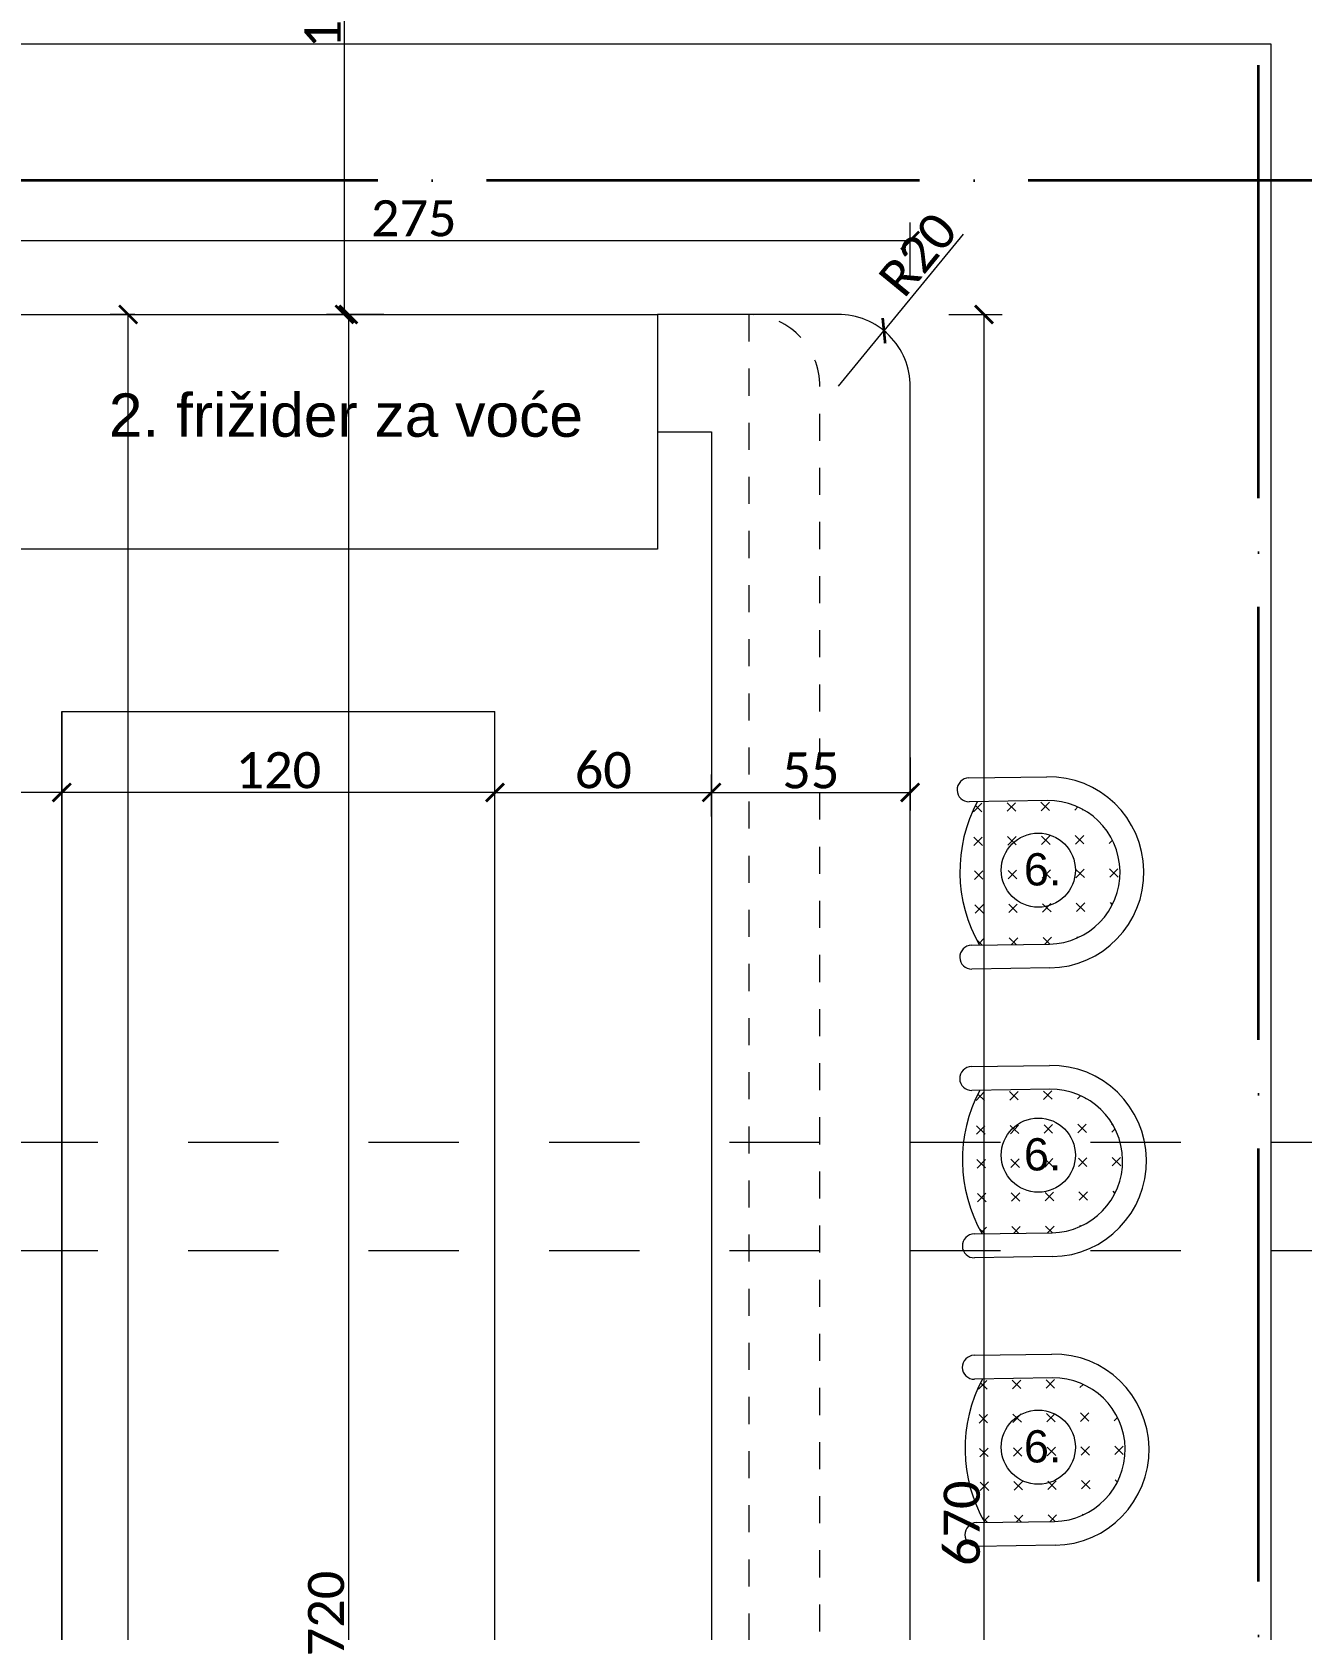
# Model space of a CAD drawing. Header units: centimetres. Extents: x -26724 to 60145, y -23645 to 6771.
# Drawn here: x -19153.3 to -18801.8, y -2154.6 to -1712 of the extents above; entities that cross this region are included whole.
import ezdxf

# ---------------------------------------------------------------- set-up
doc = ezdxf.new("R2010")
doc.units = ezdxf.units.CM
for name, pattern in [('ACAD_ISO04W100', [30, 24, -3, 0, -3]), ('AUSGEZOGEN', [0]), ('DALEKOVOD_VN', [5, 2.5, -2.5]), ('PUNKT2_S9', [0.35, 0.15, -0.1, 0, -0.1])]:
    doc.linetypes.add(name, pattern=pattern)
doc.layers.add('3.IZGLED 2', color=7, linetype='Continuous', lineweight=9, true_color=0x4a4a4a)
doc.layers.add('IZGLED 2', color=253, linetype='Continuous', lineweight=9, true_color=0x828282)
for name, color, linetype, lineweight in [('4.KOTE', 88, 'Continuous', 15), ('Moebel', 252, 'PUNKT2_S9', 13), ('namestaj', 8, 'Continuous', 9), ('namjestaj', 150, 'Continuous', 5)]:
    doc.layers.add(name, color=color, linetype=linetype, lineweight=lineweight)
doc.layers.add('pozicije', color=7, linetype='Continuous')
doc.layers.add('tekst @ 50', color=7, linetype='Continuous')
doc.styles.add('0.15', font='arial.ttf', dxfattribs={"height": 0.15})
doc.styles.add('Notes', font='arial.ttf', dxfattribs={"height": 3})
doc.styles.get("Standard").update_dxf_attribs({"font": 'calibri.ttf'})
doc.dimstyles.new('ja 1 50', dxfattribs={"dimtxt": 10, "dimasz": 5, "dimexe": 5, "dimexo": 5, "dimgap": 1, "dimtad": 1, "dimdec": 0, "dimtxsty": 'Standard', "dimblk": 'ARCHTICK', "dimcen": 2.5, "dimclrd": 256, "dimclrt": 7, "dimadec": 0, "dimazin": 0, "dimtfac": 1, "dimtdec": 0, "dimtix": 1, "dimtmove": 1, "dimatfit": 3, "dimldrblk": 'ARCHTICK', "dimfxl": 10, "dimfxlon": 1, "dimlwd": 0, "dimlwe": 9, "dimarcsym": 0})

# ---------------------------------------------------------------- blocks, each defined once
blk = doc.blocks.new('gggddgdgd')
at = {"layer": 'namjestaj', "transparency": 33554687}
for p, q in [((1591.13, 1615.44, 13.5), (1612.72, 1615.79, 13.5)), ((1612.82, 1609.17, 13.5), (1591.24, 1608.82, 13.5)), ((1592.39, 1606.05, 13.5), (1594.7, 1608.43, 13.5)), ((1592.92, 1607.84, 13.5), (1594.73, 1606.09, 13.5)), ((1601.72, 1608.54, 13.5), (1604.1, 1606.24, 13.5)), ((1601.76, 1606.2, 13.5), (1604.06, 1608.58, 13.5)), ((1611.08, 1608.69, 13.5), (1613.46, 1606.38, 13.5)), ((1611.12, 1606.35, 13.5), (1613.42, 1608.73, 13.5)), ((1620.48, 1606.5, 13.5), (1621.35, 1607.4, 13.5)), ((1622.54, 1606.81, 13.5), (1622.82, 1606.53, 13.5)), ((1592.51, 1599.03, 13.5), (1594.88, 1596.73, 13.5)), ((1592.54, 1596.69, 13.5), (1594.85, 1599.07, 13.5)), ((1601.87, 1599.18, 13.5), (1604.25, 1596.87, 13.5)), ((1601.9, 1596.84, 13.5), (1604.21, 1599.21, 13.5)), ((1611.23, 1599.33, 13.5), (1613.61, 1597.02, 13.5)), ((1611.27, 1596.99, 13.5), (1613.57, 1599.36, 13.5)), ((1620.59, 1599.48, 13.5), (1622.97, 1597.17, 13.5)), ((1620.63, 1597.14, 13.5), (1622.93, 1599.51, 13.5)), ((1629.95, 1599.63, 13.5), (1630.33, 1599.26, 13.5)), ((1629.99, 1597.28, 13.5), (1630.89, 1598.22, 13.5)), ((1592.66, 1589.67, 13.5), (1595.03, 1587.36, 13.5)), ((1592.69, 1587.33, 13.5), (1595, 1589.7, 13.5)), ((1602.02, 1589.82, 13.5), (1604.39, 1587.51, 13.5)), ((1602.05, 1587.48, 13.5), (1604.36, 1589.85, 13.5)), ((1611.38, 1589.97, 13.5), (1613.76, 1587.66, 13.5)), ((1611.42, 1587.63, 13.5), (1613.72, 1590, 13.5)), ((1620.74, 1590.11, 13.5), (1623.12, 1587.81, 13.5)), ((1620.78, 1587.77, 13.5), (1623.08, 1590.15, 13.5)), ((1630.1, 1590.26, 13.5), (1632.48, 1587.96, 13.5)), ((1630.14, 1587.92, 13.5), (1632.44, 1590.3, 13.5)), ((1633, 1589.59, 13.5), (1633, 1589.63, 13.5)), ((1639.62, 1589.73, 13.5), (1639.62, 1589.69, 13.5)), ((1592.81, 1580.31, 13.5), (1595.18, 1578, 13.5)), ((1592.84, 1577.97, 13.5), (1595.15, 1580.34, 13.5)), ((1602.17, 1580.46, 13.5), (1604.54, 1578.15, 13.5)), ((1602.2, 1578.11, 13.5), (1604.51, 1580.49, 13.5)), ((1611.53, 1580.6, 13.5), (1613.9, 1578.3, 13.5)), ((1611.56, 1578.26, 13.5), (1613.87, 1580.64, 13.5)), ((1620.89, 1580.75, 13.5), (1623.27, 1578.45, 13.5)), ((1620.93, 1578.41, 13.5), (1623.23, 1580.79, 13.5)), ((1630.25, 1580.9, 13.5), (1630.86, 1580.31, 13.5)), ((1621.04, 1571.39, 13.5), (1621.28, 1571.16, 13.5)), ((1591.87, 1569.07, 13.5), (1613.46, 1569.41, 13.5)), ((1593.22, 1570.69, 13.5), (1594.84, 1569.12, 13.5)), ((1593.86, 1569.5, 13.5), (1595.29, 1570.98, 13.5)), ((1602.32, 1571.09, 13.5), (1604.2, 1569.27, 13.5)), ((1602.83, 1569.24, 13.5), (1604.66, 1571.13, 13.5)), ((1611.68, 1571.24, 13.5), (1613.56, 1569.42, 13.5)), ((1612.19, 1569.39, 13.5), (1614.02, 1571.28, 13.5)), ((1613.56, 1562.8, 13.5), (1591.98, 1562.45, 13.5)), ((1591.85, 1535.44, 13.5), (1613.43, 1535.78, 13.5)), ((1613.54, 1529.16, 13.5), (1591.95, 1528.82, 13.5)), ((1593.11, 1526.04, 13.5), (1595.41, 1528.42, 13.5)), ((1593.64, 1527.84, 13.5), (1595.45, 1526.08, 13.5)), ((1602.43, 1528.53, 13.5), (1604.81, 1526.23, 13.5)), ((1602.47, 1526.19, 13.5), (1604.78, 1528.57, 13.5)), ((1611.8, 1528.68, 13.5), (1614.17, 1526.38, 13.5)), ((1611.83, 1526.34, 13.5), (1614.14, 1528.72, 13.5)), ((1621.19, 1526.49, 13.5), (1622.06, 1527.39, 13.5)), ((1623.25, 1526.8, 13.5), (1623.53, 1526.53, 13.5)), ((1593.22, 1519.02, 13.5), (1595.6, 1516.72, 13.5)), ((1593.26, 1516.68, 13.5), (1595.56, 1519.06, 13.5)), ((1602.58, 1519.17, 13.5), (1604.96, 1516.87, 13.5)), ((1602.62, 1516.83, 13.5), (1604.92, 1519.21, 13.5)), ((1611.95, 1519.32, 13.5), (1614.32, 1517.02, 13.5)), ((1611.98, 1516.98, 13.5), (1614.29, 1519.36, 13.5)), ((1621.31, 1519.47, 13.5), (1623.68, 1517.17, 13.5)), ((1621.34, 1517.13, 13.5), (1623.65, 1519.51, 13.5)), ((1630.67, 1519.62, 13.5), (1631.04, 1519.26, 13.5)), ((1630.7, 1517.28, 13.5), (1631.61, 1518.21, 13.5)), ((1593.37, 1509.66, 13.5), (1595.75, 1507.36, 13.5)), ((1593.41, 1507.32, 13.5), (1595.71, 1509.7, 13.5)), ((1602.73, 1509.81, 13.5), (1605.11, 1507.51, 13.5)), ((1602.77, 1507.47, 13.5), (1605.07, 1509.85, 13.5)), ((1612.09, 1509.96, 13.5), (1614.47, 1507.66, 13.5)), ((1612.13, 1507.62, 13.5), (1614.43, 1510, 13.5)), ((1621.46, 1510.11, 13.5), (1623.83, 1507.8, 13.5)), ((1621.49, 1507.77, 13.5), (1623.8, 1510.15, 13.5)), ((1630.82, 1510.26, 13.5), (1633.19, 1507.95, 13.5)), ((1630.85, 1507.92, 13.5), (1633.16, 1510.29, 13.5)), ((1633.71, 1509.58, 13.5), (1633.71, 1509.62, 13.5)), ((1640.33, 1509.73, 13.5), (1640.33, 1509.69, 13.5)), ((1612.24, 1500.6, 13.5), (1614.62, 1498.29, 13.5)), ((1612.28, 1498.26, 13.5), (1614.58, 1500.63, 13.5)), ((1621.6, 1500.75, 13.5), (1623.98, 1498.44, 13.5)), ((1621.64, 1498.41, 13.5), (1623.95, 1500.78, 13.5)), ((1630.97, 1500.9, 13.5), (1631.58, 1500.3, 13.5)), ((1593.52, 1500.3, 13.5), (1595.9, 1498, 13.5)), ((1593.56, 1497.96, 13.5), (1595.86, 1500.34, 13.5)), ((1602.88, 1500.45, 13.5), (1605.26, 1498.15, 13.5)), ((1602.92, 1498.11, 13.5), (1605.22, 1500.49, 13.5)), ((1592.59, 1489.06, 13.5), (1614.17, 1489.41, 13.5)), ((1593.93, 1490.68, 13.5), (1595.56, 1489.11, 13.5)), ((1594.57, 1489.49, 13.5), (1596.01, 1490.97, 13.5)), ((1603.03, 1491.09, 13.5), (1604.92, 1489.26, 13.5)), ((1603.55, 1489.24, 13.5), (1605.37, 1491.12, 13.5)), ((1612.39, 1491.24, 13.5), (1614.28, 1489.41, 13.5)), ((1612.91, 1489.39, 13.5), (1614.73, 1491.27, 13.5)), ((1621.75, 1491.39, 13.5), (1622, 1491.15, 13.5)), ((1614.28, 1482.79, 13.5), (1592.69, 1482.44, 13.5)), ((1592.56, 1455.43, 13.5), (1614.15, 1455.77, 13.5)), ((1614.25, 1449.16, 13.5), (1592.67, 1448.81, 13.5)), ((1593.83, 1446.03, 13.5), (1596.13, 1448.41, 13.5)), ((1594.35, 1447.83, 13.5), (1596.17, 1446.07, 13.5)), ((1603.15, 1448.52, 13.5), (1605.53, 1446.22, 13.5)), ((1603.19, 1446.18, 13.5), (1605.49, 1448.56, 13.5)), ((1612.51, 1448.67, 13.5), (1614.89, 1446.37, 13.5)), ((1612.55, 1446.33, 13.5), (1614.85, 1448.71, 13.5)), ((1621.91, 1446.48, 13.5), (1622.78, 1447.38, 13.5)), ((1623.97, 1446.79, 13.5), (1624.25, 1446.52, 13.5)), ((1593.94, 1439.01, 13.5), (1596.32, 1436.71, 13.5)), ((1593.98, 1436.67, 13.5), (1596.28, 1439.05, 13.5)), ((1603.3, 1439.16, 13.5), (1605.68, 1436.86, 13.5)), ((1603.34, 1436.82, 13.5), (1605.64, 1439.2, 13.5)), ((1612.66, 1439.31, 13.5), (1615.04, 1437.01, 13.5)), ((1612.7, 1436.97, 13.5), (1615, 1439.35, 13.5)), ((1622.02, 1439.46, 13.5), (1624.4, 1437.16, 13.5)), ((1622.06, 1437.12, 13.5), (1624.36, 1439.5, 13.5)), ((1631.38, 1439.61, 13.5), (1631.76, 1439.25, 13.5)), ((1631.42, 1437.27, 13.5), (1632.32, 1438.2, 13.5)), ((1594.13, 1427.31, 13.5), (1596.43, 1429.69, 13.5)), ((1603.45, 1429.8, 13.5), (1605.83, 1427.5, 13.5)), ((1603.49, 1427.46, 13.5), (1605.79, 1429.84, 13.5)), ((1612.81, 1429.95, 13.5), (1615.19, 1427.65, 13.5)), ((1612.85, 1427.61, 13.5), (1615.15, 1429.99, 13.5)), ((1622.17, 1430.1, 13.5), (1624.55, 1427.8, 13.5)), ((1622.21, 1427.76, 13.5), (1624.51, 1430.14, 13.5)), ((1631.53, 1430.25, 13.5), (1633.91, 1427.95, 13.5)), ((1631.57, 1427.91, 13.5), (1633.87, 1430.29, 13.5)), ((1641.05, 1429.72, 13.5), (1641.05, 1429.68, 13.5)), ((1594.09, 1429.65, 13.5), (1596.47, 1427.35, 13.5)), ((1634.43, 1429.58, 13.5), (1634.43, 1429.61, 13.5)), ((1631.68, 1420.89, 13.5), (1632.29, 1420.3, 13.5)), ((1594.24, 1420.29, 13.5), (1596.62, 1417.99, 13.5)), ((1594.28, 1417.95, 13.5), (1596.58, 1420.33, 13.5)), ((1603.6, 1420.44, 13.5), (1605.98, 1418.14, 13.5)), ((1603.64, 1418.1, 13.5), (1605.94, 1420.48, 13.5)), ((1612.96, 1420.59, 13.5), (1615.34, 1418.29, 13.5)), ((1613, 1418.25, 13.5), (1615.3, 1420.63, 13.5)), ((1622.32, 1420.74, 13.5), (1624.7, 1418.44, 13.5)), ((1622.36, 1418.4, 13.5), (1624.66, 1420.78, 13.5)), ((1593.3, 1409.06, 13.5), (1614.89, 1409.4, 13.5)), ((1594.65, 1410.68, 13.5), (1596.27, 1409.1, 13.5)), ((1595.29, 1409.48, 13.5), (1596.73, 1410.97, 13.5)), ((1603.75, 1411.08, 13.5), (1605.63, 1409.25, 13.5)), ((1604.26, 1409.23, 13.5), (1606.09, 1411.12, 13.5)), ((1613.11, 1411.23, 13.5), (1615, 1409.4, 13.5)), ((1613.62, 1409.38, 13.5), (1615.45, 1411.27, 13.5)), ((1622.47, 1411.38, 13.5), (1622.71, 1411.14, 13.5)), ((1614.99, 1402.78, 13.5), (1593.41, 1402.44, 13.5))]:
    blk.add_line(p, q, dxfattribs=at)
for centre, radius, start, end in [((1613.14, 1589.31, 13.5), 26.48, 0.9137, 90.9137), ((1591.18, 1612.13, 13.5), 3.31, 90.9137, 270.9137), ((1629.77, 1589.56, 13.5), 41.14, 152.0171, 209.8102), ((1613.14, 1589.31, 13.5), 19.86, 0.9137, 90.9137), ((1613.14, 1589.27, 13.5), 19.86, 270.9137, 0.9137), ((1613.14, 1589.27, 13.5), 26.48, 270.9137, 0.9137), ((1591.92, 1565.76, 13.5), 3.31, 90.9137, 270.9137), ((1591.9, 1532.13, 13.5), 3.31, 90.9137, 270.9137), ((1613.85, 1509.3, 13.5), 26.48, 0.9137, 90.9137), ((1630.49, 1509.55, 13.5), 41.14, 152.0171, 209.8102), ((1613.85, 1509.3, 13.5), 19.86, 0.9137, 90.9137), ((1613.86, 1509.27, 13.5), 19.86, 270.9137, 0.9137), ((1613.86, 1509.27, 13.5), 26.48, 270.9137, 0.9137), ((1592.64, 1485.75, 13.5), 3.31, 90.9137, 270.9137), ((1592.62, 1452.12, 13.5), 3.31, 90.9137, 270.9137), ((1614.57, 1429.3, 13.5), 26.48, 0.9137, 90.9137), ((1631.21, 1429.54, 13.5), 41.14, 152.0171, 209.8102), ((1614.57, 1429.3, 13.5), 19.86, 0.9137, 90.9137), ((1614.57, 1429.26, 13.5), 19.86, 270.9137, 0.9137), ((1614.57, 1429.26, 13.5), 26.48, 270.9137, 0.9137), ((1593.36, 1405.75, 13.5), 3.31, 90.9137, 270.9137)]:
    blk.add_arc(centre, radius, start, end, dxfattribs=at)
blk = doc.blocks.new('_ArchTick')
at = {"color": 0, "linetype": 'ByBlock', "const_width": 0.15}
blk.add_lwpolyline([(-0.5, -0.5), (0.5, 0.5)], dxfattribs=at)
blk = doc.blocks.new('*D2632')
at = {"layer": '4.KOTE', "color": 0, "lineweight": 9, "transparency": 16777216}
for p, q in [((-19061.84, -1619.01), (-19071.78, -1619.01)), ((-19058.53, -1790.26), (-19071.78, -1790.26))]:
    blk.add_line(p, q, dxfattribs=at)
at = {"layer": '4.KOTE', "lineweight": 0, "transparency": 16777216}
blk.add_line((-19066.78, -1790.26), (-19066.78, -1619.01), dxfattribs=at)
at = {"layer": 'Defpoints', "color": 0, "transparency": 16777216}
for p in [(-19066.78, -1619.01), (-19056.84, -1619.01), (-19046.36, -1790.26, 13.5)]:
    blk.add_point(p, dxfattribs=at)
at = {"layer": '4.KOTE', "lineweight": 0, "transparency": 16777216, "xscale": 5, "yscale": 5, "zscale": 5}
for p, rotation in [((-19066.78, -1619.01), 90), ((-19066.78, -1790.26), 270)]:
    blk.add_blockref('_ArchTick', p, dxfattribs=dict(at, rotation=rotation))
at = {"layer": '4.KOTE', "color": 7, "transparency": 16777216, "insert": (-19072.81, -1704.63), "char_height": 10, "attachment_point": 5, "rotation": 90}
blk.add_mtext('171', dxfattribs=at)
blk = doc.blocks.new('*D2418')
at = {"layer": '4.KOTE', "color": 0, "lineweight": 9, "transparency": 16777216}
for p, q in [((-19055.91, -1790.26), (-19070.69, -1790.26)), ((-19055.97, -2510.26), (-19070.69, -2510.26))]:
    blk.add_line(p, q, dxfattribs=at)
at = {"layer": '4.KOTE', "lineweight": 0, "transparency": 16777216}
blk.add_line((-19065.69, -1790.26), (-19065.69, -2510.26), dxfattribs=at)
at = {"layer": 'Defpoints', "color": 0, "transparency": 16777216}
for p in [(-18991.55, -1790.26, 13.5), (-19065.69, -2510.26), (-19001.55, -2510.26, 13.5)]:
    blk.add_point(p, dxfattribs=at)
at = {"layer": '4.KOTE', "lineweight": 0, "transparency": 16777216, "xscale": 5, "yscale": 5, "zscale": 5}
for p, rotation in [((-19065.69, -1790.26), 90), ((-19065.69, -2510.26), 270)]:
    blk.add_blockref('_ArchTick', p, dxfattribs=dict(at, rotation=rotation))
at = {"layer": '4.KOTE', "color": 7, "transparency": 16777216, "insert": (-19071.82, -2150.26), "char_height": 10, "attachment_point": 5, "rotation": 90}
blk.add_mtext('720', dxfattribs=at)
blk = doc.blocks.new('*D2636')
at = {"layer": '4.KOTE', "color": 0, "lineweight": 9, "transparency": 16777216}
for p, q in [((-19124.88, -1790.26), (-19131.69, -1790.26)), ((-19134.68, -2593.26), (-19121.69, -2593.26))]:
    blk.add_line(p, q, dxfattribs=at)
at = {"layer": '4.KOTE', "lineweight": 0, "transparency": 16777216}
blk.add_line((-19126.69, -2593.26), (-19126.69, -1790.26), dxfattribs=at)
at = {"layer": 'Defpoints', "color": 0, "transparency": 16777216}
for p in [(-19126.69, -1790.26), (-19121.95, -1790.26, 13.5), (-19145.07, -2593.26, 13.5)]:
    blk.add_point(p, dxfattribs=at)
at = {"layer": '4.KOTE', "lineweight": 0, "transparency": 16777216, "xscale": 5, "yscale": 5, "zscale": 5}
for p, rotation in [((-19126.69, -1790.26), 90), ((-19126.69, -2593.26), 270)]:
    blk.add_blockref('_ArchTick', p, dxfattribs=dict(at, rotation=rotation))
at = {"layer": '4.KOTE', "color": 7, "transparency": 16777216, "insert": (-19132.81, -2191.76), "char_height": 10, "attachment_point": 5, "rotation": 90}
blk.add_mtext('803', dxfattribs=at)
blk = doc.blocks.new('*D2637')
at = {"layer": '4.KOTE', "color": 0, "lineweight": 9, "transparency": 16777216}
for p, q in [((-19185.07, -1779.15), (-19185.07, -1764.77)), ((-18910.07, -1779.36), (-18910.07, -1764.77))]:
    blk.add_line(p, q, dxfattribs=at)
at = {"layer": '4.KOTE', "lineweight": 0, "transparency": 16777216}
blk.add_line((-19185.07, -1769.77), (-18910.07, -1769.77), dxfattribs=at)
at = {"layer": 'Defpoints', "color": 0, "transparency": 16777216}
for p in [(-18910.07, -1769.77), (-19185.07, -1810.26, 13.5), (-18910.07, -1821.41, 13.5)]:
    blk.add_point(p, dxfattribs=at)
at = {"layer": '4.KOTE', "lineweight": 0, "transparency": 16777216, "xscale": 5, "yscale": 5, "zscale": 5, "rotation": 180}
blk.add_blockref('_ArchTick', (-19185.07, -1769.77), dxfattribs=at)
at = {"layer": '4.KOTE', "lineweight": 0, "transparency": 16777216, "xscale": 5, "yscale": 5, "zscale": 5}
blk.add_blockref('_ArchTick', (-18910.07, -1769.77), dxfattribs=at)
at = {"layer": '4.KOTE', "color": 7, "transparency": 16777216, "insert": (-19047.57, -1763.65), "char_height": 10, "attachment_point": 5}
blk.add_mtext('275', dxfattribs=at)
blk = doc.blocks.new('*D2638')
at = {"layer": '4.KOTE', "color": 0, "lineweight": 9, "transparency": 16777216}
for p, q in [((-18899.33, -1790.26), (-18884.6, -1790.26)), ((-18899.33, -2460.26), (-18884.6, -2460.26))]:
    blk.add_line(p, q, dxfattribs=at)
at = {"layer": '4.KOTE', "lineweight": 0, "transparency": 16777216}
blk.add_line((-18889.6, -2460.26), (-18889.6, -1790.26), dxfattribs=at)
at = {"layer": 'Defpoints', "color": 0, "transparency": 16777216}
for p in [(-18954.74, -1790.26, 13.5), (-18889.6, -1790.26), (-18955.07, -2460.26, 13.5)]:
    blk.add_point(p, dxfattribs=at)
at = {"layer": '4.KOTE', "lineweight": 0, "transparency": 16777216, "xscale": 5, "yscale": 5, "zscale": 5}
for p, rotation in [((-18889.6, -1790.26), 90), ((-18889.6, -2460.26), 270)]:
    blk.add_blockref('_ArchTick', p, dxfattribs=dict(at, rotation=rotation))
at = {"layer": '4.KOTE', "color": 7, "transparency": 16777216, "insert": (-18895.72, -2125.26), "char_height": 10, "attachment_point": 5, "rotation": 90}
blk.add_mtext('670', dxfattribs=at)
blk = doc.blocks.new('*D2413')
at = {"layer": '4.KOTE', "color": 0, "lineweight": 9, "transparency": 16777216}
for p, q in [((-18965.07, -1912.98), (-18965.07, -1927.72)), ((-18910.07, -1913.03), (-18910.07, -1927.72))]:
    blk.add_line(p, q, dxfattribs=at)
at = {"layer": '4.KOTE', "lineweight": 0, "transparency": 16777216}
blk.add_line((-18965.07, -1922.72), (-18910.07, -1922.72), dxfattribs=at)
at = {"layer": 'Defpoints', "color": 0, "transparency": 16777216}
for p in [(-18965.07, -1856.78, 13.5), (-18910.07, -1861.91, 13.5), (-18910.07, -1922.72)]:
    blk.add_point(p, dxfattribs=at)
at = {"layer": '4.KOTE', "lineweight": 0, "transparency": 16777216, "xscale": 5, "yscale": 5, "zscale": 5, "rotation": 180}
blk.add_blockref('_ArchTick', (-18965.07, -1922.72), dxfattribs=at)
at = {"layer": '4.KOTE', "lineweight": 0, "transparency": 16777216, "xscale": 5, "yscale": 5, "zscale": 5}
blk.add_blockref('_ArchTick', (-18910.07, -1922.72), dxfattribs=at)
at = {"layer": '4.KOTE', "color": 7, "transparency": 16777216, "insert": (-18937.57, -1916.65), "char_height": 10, "attachment_point": 5}
blk.add_mtext('55', dxfattribs=at)
blk = doc.blocks.new('*D2414')
at = {"layer": '4.KOTE', "color": 0, "lineweight": 9, "transparency": 16777216}
for p, q in [((-19025.07, -1929.35), (-19025.07, -1917.72)), ((-18965.07, -1929.35), (-18965.07, -1917.72))]:
    blk.add_line(p, q, dxfattribs=at)
at = {"layer": '4.KOTE', "lineweight": 0, "transparency": 16777216}
blk.add_line((-19025.07, -1922.72), (-18965.07, -1922.72), dxfattribs=at)
at = {"layer": 'Defpoints', "color": 0, "transparency": 16777216}
for p in [(-18965.07, -1922.72), (-19025.07, -1934.28, 13.5), (-18965.07, -1934.28, 13.5)]:
    blk.add_point(p, dxfattribs=at)
at = {"layer": '4.KOTE', "lineweight": 0, "transparency": 16777216, "xscale": 5, "yscale": 5, "zscale": 5, "rotation": 180}
blk.add_blockref('_ArchTick', (-19025.07, -1922.72), dxfattribs=at)
at = {"layer": '4.KOTE', "lineweight": 0, "transparency": 16777216, "xscale": 5, "yscale": 5, "zscale": 5}
blk.add_blockref('_ArchTick', (-18965.07, -1922.72), dxfattribs=at)
at = {"layer": '4.KOTE', "color": 7, "transparency": 16777216, "insert": (-18995.07, -1916.6), "char_height": 10, "attachment_point": 5}
blk.add_mtext('60', dxfattribs=at)
blk = doc.blocks.new('*D2415')
at = {"layer": '4.KOTE', "color": 0, "lineweight": 9, "transparency": 16777216}
for p, q in [((-19145.07, -1929.35), (-19145.07, -1917.72)), ((-19025.07, -1929.35), (-19025.07, -1917.72))]:
    blk.add_line(p, q, dxfattribs=at)
at = {"layer": '4.KOTE', "lineweight": 0, "transparency": 16777216}
blk.add_line((-19025.07, -1922.72), (-19145.07, -1922.72), dxfattribs=at)
at = {"layer": 'Defpoints', "color": 0, "transparency": 16777216}
for p in [(-19145.07, -1922.72), (-19145.07, -1934.28, 13.5), (-19025.07, -1934.28, 13.5)]:
    blk.add_point(p, dxfattribs=at)
at = {"layer": '4.KOTE', "lineweight": 0, "transparency": 16777216, "xscale": 5, "yscale": 5, "zscale": 5, "rotation": 180}
blk.add_blockref('_ArchTick', (-19145.07, -1922.72), dxfattribs=at)
at = {"layer": '4.KOTE', "lineweight": 0, "transparency": 16777216, "xscale": 5, "yscale": 5, "zscale": 5}
blk.add_blockref('_ArchTick', (-19025.07, -1922.72), dxfattribs=at)
at = {"layer": '4.KOTE', "color": 7, "transparency": 16777216, "insert": (-19085.07, -1916.6), "char_height": 10, "attachment_point": 5}
blk.add_mtext('120', dxfattribs=at)
blk = doc.blocks.new('*D2416')
at = {"layer": '4.KOTE', "color": 0, "lineweight": 9, "transparency": 16777216}
for p, q in [((-19205.07, -1929.35), (-19205.07, -1917.72)), ((-19145.07, -1929.35), (-19145.07, -1917.72))]:
    blk.add_line(p, q, dxfattribs=at)
at = {"layer": '4.KOTE', "lineweight": 0, "transparency": 16777216}
blk.add_line((-19145.07, -1922.72), (-19205.07, -1922.72), dxfattribs=at)
at = {"layer": 'Defpoints', "color": 0, "transparency": 16777216}
for p in [(-19205.07, -1922.72), (-19205.07, -1934.28, 13.5), (-19145.07, -1934.28, 13.5)]:
    blk.add_point(p, dxfattribs=at)
at = {"layer": '4.KOTE', "lineweight": 0, "transparency": 16777216, "xscale": 5, "yscale": 5, "zscale": 5, "rotation": 180}
blk.add_blockref('_ArchTick', (-19205.07, -1922.72), dxfattribs=at)
at = {"layer": '4.KOTE', "lineweight": 0, "transparency": 16777216, "xscale": 5, "yscale": 5, "zscale": 5}
blk.add_blockref('_ArchTick', (-19145.07, -1922.72), dxfattribs=at)
at = {"layer": '4.KOTE', "color": 7, "transparency": 16777216, "insert": (-19175.07, -1916.6), "char_height": 10, "attachment_point": 5}
blk.add_mtext('60', dxfattribs=at)
blk = doc.blocks.new('*D2421')
at = {"layer": '4.KOTE', "lineweight": 0, "transparency": 16777216}
for p in [(-18895.36, -1767.96), (-18929.91, -1810.09)]:
    blk.add_line(p, (-18917.33, -1794.76), dxfattribs=at)
at = {"layer": 'Defpoints', "color": 0, "transparency": 16777216}
for p in [(-18917.33, -1794.76, 13.5), (-18929.91, -1810.09, 13.5)]:
    blk.add_point(p, dxfattribs=at)
at = {"layer": '4.KOTE', "lineweight": 0, "transparency": 16777216, "xscale": 5, "yscale": 5, "zscale": 5, "rotation": 230.6467496929365}
blk.add_blockref('_ArchTick', (-18917.33, -1794.76), dxfattribs=at)
at = {"layer": '4.KOTE', "color": 7, "transparency": 16777216, "insert": (-18907.91, -1773.61), "char_height": 10, "attachment_point": 5, "rotation": 50.6467}
blk.add_mtext('R20', dxfattribs=at)

msp = doc.modelspace()

# ---------------------------------------------------------------- linework, layer by layer
at = {"layer": '3.IZGLED 2', "color": 32, "linetype": 'DALEKOVOD_VN', "ltscale": 10, "true_color": 0xcd6928}
for p, q in [((-17985.07, -2019.76, 13.5), (-19185.07, -2019.76, 13.5)), ((-17985.07, -2049.76, 13.5), (-19185.07, -2049.76, 13.5))]:
    msp.add_line(p, q, dxfattribs=at)
at = {"layer": '3.IZGLED 2', "ltscale": 12, "elevation": 13.5}
msp.add_lwpolyline([(-18810.18, -2675.26), (-18955.18, -2675.26), (-18955.18, -2820.26), (-19035.18, -2820.26), (-19035.18, -2960.26), (-19220.18, -2960.26), (-19220.18, -2820.26), (-19235.18, -2820.26), (-19235.18, -2927.66), (-19360.18, -2927.67), (-19360.18, -1715.26), (-18810.18, -1715.26), (-18810.18, -2675.26)], dxfattribs=at)
at = {"layer": 'IZGLED 2', "color": 32, "linetype": 'ACAD_ISO04W100', "lineweight": 35, "ltscale": 5}
for p, q in [((-18813.59, -2591.66, 13.5), (-18813.59, -1704.16, 13.5)), ((-18607.25, -1753.08), (-19553.43, -1753.08))]:
    msp.add_line(p, q, dxfattribs=at)
at = {"layer": 'Moebel', "color": 252, "linetype": 'AUSGEZOGEN', "lineweight": 18, "transparency": 33554687}
for q in [(-19025.07, -1900.26, 13.5), (-19145.07, -2593.26, 13.5)]:
    msp.add_line((-19145.07, -1900.26, 13.5), q, dxfattribs=at)
at = {"layer": 'namestaj'}
for centre in [(-18874.57, -1944.26), (-18874.57, -2023.24), (-18874.57, -2104.18)]:
    msp.add_circle(centre, 10.27, dxfattribs=at)
at = {"layer": 'namjestaj'}
for p, q in [((-18930.07, -1790.26, 13.5), (-18980.07, -1790.26, 13.5)), ((-18910.07, -2440.26, 13.5), (-18910.07, -1810.26, 13.5)), ((-18980.07, -1822.76, 13.5), (-18965.07, -1822.76, 13.5)), ((-18965.07, -1822.76, 13.5), (-18965.07, -2460.26, 13.5)), ((-19145.07, -2593.26, 13.5), (-19145.07, -1900.26, 13.5)), ((-19145.07, -1900.26, 13.5), (-19025.07, -1900.26, 13.5)), ((-19025.07, -2510.26, 13.5), (-19025.07, -1900.26, 13.5))]:
    msp.add_line(p, q, dxfattribs=at)
at = {"layer": 'namjestaj', "linetype": 'DALEKOVOD_VN', "ltscale": 3}
for p, q in [((-18954.74, -1790.26, 13.5), (-18954.74, -2460.26, 13.5)), ((-18935.07, -2440.26, 13.5), (-18935.07, -1810.26, 13.5))]:
    msp.add_line(p, q, dxfattribs=at)
at = {"layer": 'namjestaj', "elevation": 13.5}
msp.add_lwpolyline([(-19160.07, -1790.26), (-18980.07, -1790.26), (-18980.07, -1855.26), (-19160.07, -1855.26), (-19160.07, -1790.26)], dxfattribs=at)
at = {"layer": 'namjestaj', "linetype": 'DALEKOVOD_VN', "ltscale": 3}
msp.add_arc((-18954.91, -1810.09, 13.5), 19.83, 359.5179, 90.4821, dxfattribs=at)
at = {"layer": 'namjestaj'}
msp.add_arc((-18929.91, -1810.09, 13.5), 19.83, 359.5179, 90.4821, dxfattribs=at)

# ---------------------------------------------------------------- block references
msp.add_blockref('gggddgdgd', (-20484.93, -3534.15))

# ---------------------------------------------------------------- texts
at = {"layer": 'pozicije', "style": '0.15'}
for p in [(-18878.56, -1948.49), (-18878.56, -2027.48), (-18878.56, -2108.41)]:
    msp.add_text('6.', height=8.93, dxfattribs=at).set_placement(p)
at = {"layer": 'tekst @ 50', "color": 7, "ltscale": 0.8, "insert": (-19132.04, -1812.14), "char_height": 12, "attachment_point": 1, "style": 'Notes'}
msp.add_mtext_dynamic_manual_height_columns('2. fri{\\fArial|b0|i0|c238|p34;žider za voće}', width=290.6445, gutter_width=750, heights=[0], dxfattribs=at)

# ---------------------------------------------------------------- dimensions: what is measured, and where the dimension line sits
at = {"layer": '4.KOTE'}
for base, p1, p2, picture, middle in [((-19066.78, -1619.01), (-19046.36, -1790.26, 13.5), (-19056.84, -1619.01), '*D2632', (-19072.81, -1704.63)), ((-19126.69, -1790.26), (-19145.07, -2593.26, 13.5), (-19121.95, -1790.26, 13.5), '*D2636', (-19132.81, -2191.76)), ((-19065.69, -2510.26, -13.5), (-18991.55, -1790.26), (-19001.55, -2510.26), '*D2418', (-19071.82, -2150.26, -13.5)), ((-18889.6, -1790.26), (-18955.07, -2460.26, 13.5), (-18954.74, -1790.26, 13.5), '*D2638', (-18895.72, -2125.26))]:
    dim = msp.add_linear_dim(base=base, p1=p1, p2=p2, angle=90, dimstyle='ja 1 50', dxfattribs=at)
    dim.commit()
    dim.dimension.update_dxf_attribs({"geometry": picture, "text_midpoint": middle})
for base, p1, p2, picture, middle in [((-18910.07, -1769.77), (-19185.07, -1810.26, 13.5), (-18910.07, -1821.41, 13.5), '*D2637', (-19047.57, -1763.65)), ((-18910.07, -1922.72), (-18965.07, -1856.78, 13.5), (-18910.07, -1861.91, 13.5), '*D2413', (-18937.57, -1916.65)), ((-19205.07, -1922.72), (-19145.07, -1934.28, 13.5), (-19205.07, -1934.28, 13.5), '*D2416', (-19175.07, -1916.6)), ((-19145.07, -1922.72), (-19025.07, -1934.28, 13.5), (-19145.07, -1934.28, 13.5), '*D2415', (-19085.07, -1916.6)), ((-18965.07, -1922.72), (-19025.07, -1934.28, 13.5), (-18965.07, -1934.28, 13.5), '*D2414', (-18995.07, -1916.6))]:
    dim = msp.add_linear_dim(base=base, p1=p1, p2=p2, dimstyle='ja 1 50', dxfattribs=at)
    dim.commit()
    dim.dimension.update_dxf_attribs({"geometry": picture, "text_midpoint": middle})
dim = msp.add_radius_dim(center=(-18929.91, -1810.09, 13.5), mpoint=(-18917.33, -1794.76, 13.5), dimstyle='ja 1 50', dxfattribs=at)
dim.commit()
dim.dimension.update_dxf_attribs({"geometry": '*D2421', "text_midpoint": (-18907.91, -1773.61)})

doc.saveas('drawing.dxf')
